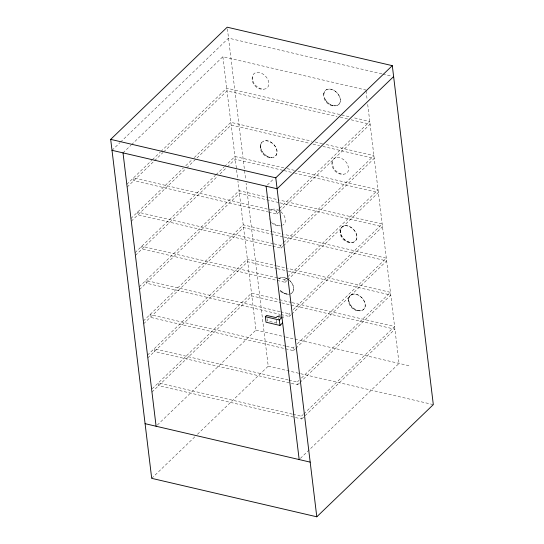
<?xml version="1.0" encoding="UTF-8"?>
<svg xmlns="http://www.w3.org/2000/svg" width="544" height="544" viewBox="0 0 544 544"><rect width="100%" height="100%" fill="white"/><g stroke="black" fill="none" stroke-linecap="round" stroke-linejoin="round"><path stroke-width="0.41" stroke-dasharray="2.72 2.04" d="M252.328 76.792C250.906 83.402 256.952 90.046 263.656 89.189M260.508 145.146C258.835 152.565 266.655 159.542 273.816 157.175A9.697 6.786 46.1 0 0 276.073 147.75A9.697 6.786 46.1 0 0 265.737 140.692L263.752 141.066A9.697 6.78 46.1 0 0 261.494 150.491A9.697 6.78 46.1 0 0 271.83 157.542M323.877 93.48C322.456 100.089 328.494 106.733 335.199 105.876M332.153 161.82C330.725 168.429 336.77 175.073 343.475 174.223A9.697 6.786 46.1 0 0 348.636 167.722L347.031 163.363A9.697 6.786 46.1 0 0 337.287 157.379A9.697 6.786 46.1 0 0 332.126 163.88L333.73 168.239A9.697 6.786 46.1 0 0 343.475 174.223M340.32 230.105C338.892 236.715 344.937 243.365 351.642 242.508A9.697 6.786 46.1 0 0 356.803 236.008A9.697 6.786 46.1 0 0 349.724 226.664L347.555 225.889A9.697 6.786 46.1 0 0 340.292 232.166A9.697 6.786 46.1 0 0 349.54 242.291L351.642 242.508M348.745 298.425C347.324 305.034 353.369 311.685 360.067 310.828M112.003 150.314L119.938 142.684M120.544 142.093L228.528 38.134L382.065 73.896M123.012 152.878L130.927 145.255M131.539 144.67L222.884 56.726L365.969 90.046M126.813 184.314L151.749 160.31M152.361 159.725L160.283 152.096M160.888 151.511L226.692 88.162L349.921 116.865M127.146 187.048L153.911 161.282M154.516 160.698L163.05 152.483M163.656 151.898L227.018 90.896L337.022 116.511M130.948 218.484L183.301 168.082M185.742 165.736L191.835 159.868M194.269 157.522L230.826 122.332L311.875 141.209M131.281 221.218L186.068 168.47M186.68 167.885L231.159 125.066L309.726 143.364M135.089 252.654L215.465 175.27M216.077 174.685L223.992 167.056M224.604 166.471L234.96 156.502L283.757 167.865M135.415 255.388L217.62 176.242M220.062 173.896L226.76 167.443M227.372 166.858L235.294 159.236L283.261 170.408M139.223 286.824L239.095 190.672L268.042 197.411M139.55 289.558L239.428 193.406L279.126 202.647M267.315 185.035L274.013 178.582M143.358 320.994L243.229 224.842L272.177 231.581M143.684 323.728L243.562 227.576L283.261 236.817M268.62 212.038L276.889 213.962L276.556 211.228L278.997 208.882M279.602 208.298L369.777 121.482L353.233 117.633M276.889 213.962L278.718 212.208M279.324 211.616L370.104 124.216L350.254 119.598M147.492 355.164L247.364 259.012L276.311 265.751M147.818 357.898L247.697 261.746L276.644 268.484M272.755 246.208L281.024 248.132L280.69 245.398L283.132 243.052M283.737 242.468L373.912 155.652L325.115 144.289M281.024 248.132L282.853 246.378M283.458 245.786L374.238 158.386L322.959 146.445M152.232 388.756L251.498 293.182L291.203 302.423M151.96 392.068L251.831 295.916L280.779 302.654M277.386 277.834L141.746 246.248L142.072 248.982L285.158 282.302L284.825 279.568L287.266 277.222M287.871 276.638L378.046 189.822L296.99 170.945M285.158 282.302L286.987 280.548M287.592 279.956L378.372 192.556L294.841 173.101M157.311 425.068L255.966 330.086L237.891 180.744M267.043 318.566L267.328 320.912L276.733 323.102L278.066 321.824M281.024 314.548L289.292 316.472L288.959 313.738L290.788 311.984M293.23 309.631L382.18 223.992L279.623 200.11M289.292 316.472L291.122 314.718M291.734 314.126L382.507 226.726L279.956 202.844M151.701 478.346L195.017 436.648M197.458 434.296L268.219 366.166L246.078 183.178M285.654 346.174L150.015 314.588L150.348 317.322L293.427 350.642L293.1 347.908L294.923 346.154M297.364 343.801L386.315 258.162L283.757 234.28M293.427 350.642L295.256 348.888M295.868 348.296L386.648 260.896L284.09 237.014M288.136 379.964L154.149 348.758L154.482 351.492L297.561 384.812L297.235 382.078L299.057 380.324M301.498 377.971L390.449 292.332L287.892 268.45M297.561 384.812L299.39 383.058M300.002 382.466L390.782 295.066L288.225 271.184M292.271 414.134L158.284 382.928L158.617 385.662L301.696 418.982L301.369 416.248L303.198 414.494M303.804 413.902L394.584 326.502L292.026 302.62M301.696 418.982L394.917 329.236L281.608 302.852M300.39 458.395L399.051 363.406L367.574 103.285M272.054 209.399L274.006 209.032A9.697 6.786 46.1 0 1 284.165 215.73A9.697 6.786 46.1 0 1 282.649 225.277M284.376 277.59L284.424 277.596A9.697 6.786 46.1 0 1 292.992 285.165A9.697 6.786 46.1 0 1 290.965 293.617A9.697 6.78 46.1 0 0 292.944 285.165A9.697 6.78 46.1 0 0 284.376 277.596L282.316 277.379A9.697 6.786 46.1 0 0 278.882 278.637M286.409 293.998L286.362 293.991A9.697 6.78 46.1 0 1 280.235 290.231A9.697 6.786 46.1 0 0 286.409 293.998L288.51 294.216A9.697 6.786 46.1 0 0 290.401 293.862M382.888 74.086L391.972 76.201M340.333 117.286L349.425 119.401M315.187 141.977L324.285 144.099M313.038 144.133L319.654 145.676M287.069 168.633L296.167 170.755M284.09 170.598L294.012 172.91M268.872 197.608L278.793 199.913M276.556 211.228L133.477 177.908L133.804 180.642L267.791 211.847M273.006 231.778L282.928 234.083M273.251 243.664L137.612 212.078L137.938 214.812L271.925 246.017M274.074 243.862L280.69 245.398M277.141 265.948L287.062 268.253M277.474 268.682L287.395 270.987M278.208 278.032L284.825 279.568M279.868 311.624L145.88 280.418L146.207 283.152L280.194 314.357M280.69 311.814L288.959 313.738M278.44 315.357L280.724 315.894M255.966 330.086L284.913 336.824M285.743 337.022L410.054 365.969M286.484 346.372L293.1 347.908M268.219 366.166L433.316 404.62M288.959 380.154L297.235 382.078M293.094 414.324L301.369 416.248M271.361 222.544C273.591 224.924 276.944 226.202 280.187 225.869A9.697 6.786 46.1 0 1 271.966 221.891M280.214 291.312L284.424 293.753L288.51 294.216A9.697 6.78 46.1 0 0 290.353 293.855M269.164 218.6L269.389 219.348M339.823 97.192L340.36 99.382A9.697 6.786 46.1 0 1 334.166 105.842A9.697 6.786 46.1 0 1 324.387 97.723L323.85 95.54A9.697 6.786 46.1 0 1 330.038 89.053A9.697 6.786 46.1 0 1 339.816 97.172L339.823 97.192A9.697 6.786 46.1 0 0 330.045 89.08A9.697 6.786 46.1 0 0 323.85 95.54L323.85 95.54M366.071 90.875L367.173 99.974M283.002 316.424L283.193 317.988M278.718 317.703L279.004 320.049M276.359 319.981L276.733 323.102M227.406 28.88L245.67 179.806M222.884 56.726L236.49 169.164M236.592 169.986L237.796 179.914M271.918 157.536A9.697 6.786 46.1 0 1 261.582 150.47A9.697 6.786 46.1 0 1 263.84 141.052M265.649 140.712A9.697 6.78 46.1 0 1 275.985 147.771A9.697 6.78 46.1 0 1 273.72 157.189M270.558 210.297A9.697 6.786 46.1 0 1 272.116 209.392M278.834 278.637A9.697 6.78 46.1 0 1 282.275 277.379M340.354 99.355A9.697 6.786 46.1 0 1 334.166 105.815A9.697 6.786 46.1 0 1 324.387 97.702M350.438 295.249L349.33 296.643A9.697 6.786 46.1 0 0 351.839 306.85A9.697 6.786 46.1 0 0 361.964 310.468L363.514 309.563A9.697 6.786 46.1 0 0 362.114 297.969A9.697 6.786 46.1 0 0 350.438 295.249M364.555 308.224L363.453 309.611A9.697 6.786 46.1 0 1 351.778 306.898A9.697 6.786 46.1 0 1 350.37 295.297L351.927 294.392A9.697 6.786 46.1 0 1 362.046 298.017A9.697 6.786 46.1 0 1 364.555 308.224M347.65 225.916L345.549 225.699A9.697 6.786 46.1 0 0 340.388 232.193A9.697 6.786 46.1 0 0 347.466 241.536L349.636 242.318A9.697 6.786 46.1 0 0 356.898 236.035A9.697 6.786 46.1 0 0 347.65 225.916M252.844 81.036A9.697 6.786 46.1 0 0 267.097 87.931A9.697 6.786 46.1 0 0 261.739 73.352A9.697 6.786 46.1 0 0 252.844 81.036"/><path stroke-width="0.82" d="M110.684 139.38L227.202 27.2L392.299 65.654L433.316 404.62L316.798 516.8L151.701 478.346L110.684 139.38L275.781 177.834L392.299 65.654M393.625 76.588L277.1 188.768L112.003 150.314M265.329 316.724L266.662 315.445L276.073 317.635L277.406 316.356L281.976 317.417L279.31 319.981L279.97 325.448L265.996 322.191L265.329 316.724L279.31 319.981M279.97 325.448L282.635 322.884M145.085 423.674L310.182 462.128M275.781 177.834L316.798 516.8M266.098 186.204L299.173 459.564M123.012 152.878L156.094 426.238"/></g></svg>
